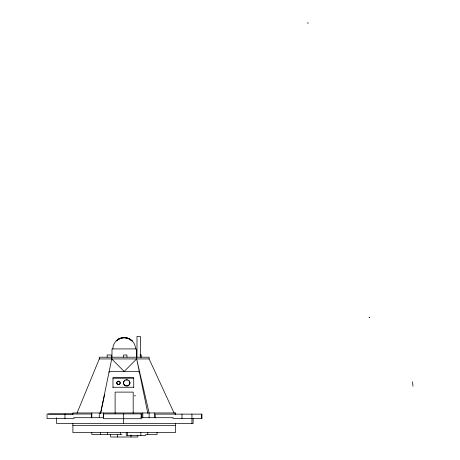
<?xml version="1.0" encoding="UTF-8"?>
<svg xmlns="http://www.w3.org/2000/svg" width="460" height="460" viewBox="0 0 460 460"><rect width="100%" height="100%" fill="white"/><g stroke="black" fill="none" stroke-linecap="round" stroke-linejoin="round"><path stroke-width="0.69" d="M112.815 348.927L113.206 346.006L114.339 343.286L116.15 340.946M100.55 413.362L111.728 358.938L111.728 357.207M100.59 413.379L104.581 394.565M77.044 413.051L99.262 358.938L99.262 357.207L149.12 357.207L149.12 358.938L174.047 412.965M307.205 23L308.39 23M139.926 354.982L141.277 354.982L141.277 357.207M99.262 358.938L149.12 358.938M112.97 378.108L133.733 378.108M112.97 387.257L133.733 387.257M134.257 395.801L135.55 395.801M48.455 414.04L73.054 414.04M73.709 417.697L103.684 417.697M140.915 417.697L173.253 417.697M172.833 418.496L201.952 418.485L201.952 414.132L155.233 414.121L155.233 417.87M74.221 418.6L47.029 418.6L47.029 414.017L91.316 414.017L91.316 417.944M72.881 425.609L175.496 425.609M121.952 434.481L91.799 434.481L91.799 432.544M145.383 434.481L157.055 434.481L157.055 432.544M145.728 435.401L126.247 435.401L126.247 432.544M111.728 358.938L124.188 371.456L136.654 358.938L136.654 357.207M132.233 340.946L134.038 343.286L135.177 346.006L135.562 348.927M147.827 413.362L136.654 358.938L149.12 412.965L149.12 417.645M412.551 381.765L412.971 386.222M201.336 414.121L201.336 418.496M193.108 418.485L193.108 423.476L56.574 423.476L56.574 417.697M191.935 414.121L191.935 423.476M181.987 414.121L181.987 418.496M175.496 414.305L175.496 412.965L72.881 412.965L72.881 414.305M175.496 423.625L175.496 432.544L72.881 432.544L72.881 423.625M175.179 412.965L175.179 414.305M154.635 412.965L154.635 417.645M147.786 432.544L147.786 434.481M142.813 412.965L142.813 417.645M141.881 418.031L141.881 413.897L103.529 413.897L103.529 418.715L141.151 418.715L141.151 413.897M140.858 432.544L140.858 435.401M140.369 357.207L140.369 336.421L136.994 336.421L136.994 357.207M139.225 372.962L139.225 371.456L109.158 371.456L109.158 372.462M137.81 435.091L137.81 437L110.567 437L110.567 434.453M136.396 357.207L136.396 348.927L111.987 348.927L111.987 357.207M133.733 387.579L133.733 377.781L112.97 377.781L112.97 387.579M133.181 413.293L133.181 392.11L115.115 392.11L115.115 413.293M131.002 435.091L131.002 437M127.552 432.544L127.552 435.401M126.937 357.207L126.937 354.982L123.516 354.982L123.516 357.207M123.671 413.897L123.671 423.476M120.652 432.544L120.652 434.481M117.38 434.453L117.38 437M111.412 357.207L111.412 354.982L107.14 354.982L107.14 357.207M107.623 432.544L107.623 434.481M103.327 412.965L103.327 417.645M100.596 432.544L100.596 434.481M99.262 412.965L99.262 417.645M91.822 412.965L91.822 417.645M64.958 414.017L64.958 418.6M128.99 380.92A3.22 3.03 0 0 1 128.99 385.21A3.22 3.03 0 0 1 124.441 385.21A3.22 3.03 0 0 1 124.441 380.92M125.885 380.138A3.22 3.03 0 0 1 127.546 380.138M119.968 382.248A1.731 1.633 0 0 1 118.467 384.698A1.731 1.633 0 0 1 116.966 382.248M117.242 381.909A1.731 1.633 0 0 1 119.692 381.909M369.161 317.193L369.466 317.572L369.161 317.193M118.634 339.152L116.949 340.463C121.124 336.536 128.156 336.927 132.169 340.9L129.904 339.152A11.287 11.247 -90 0 0 118.657 339.152M118.479 339.152L116.207 340.9C120.422 336.709 127.811 336.616 131.991 340.9L129.749 339.152A11.287 11.247 -90 0 0 118.479 339.152M124.441 384.882A3.22 3.03 0 0 0 129.823 383.525A3.22 3.03 0 0 0 125.885 379.81A3.22 3.03 0 0 0 124.441 384.882M117.242 383.893A1.731 1.633 0 0 0 120.14 383.163A1.731 1.633 0 0 0 118.019 381.162A1.731 1.633 0 0 0 117.242 383.893"/></g></svg>
